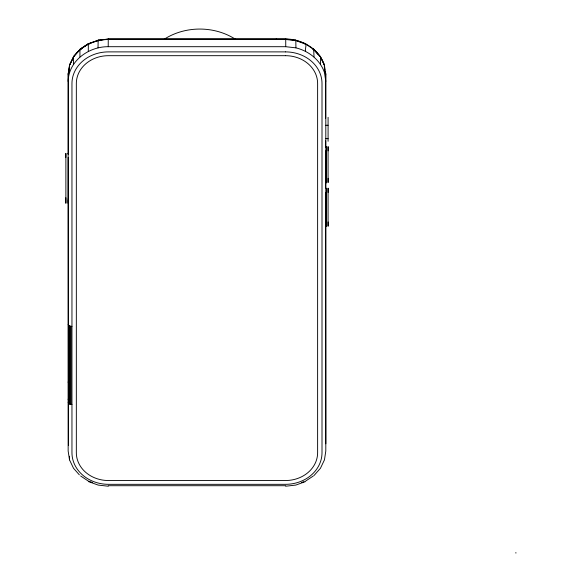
<?xml version="1.0" encoding="UTF-8"?>
<svg xmlns="http://www.w3.org/2000/svg" width="582" height="582" viewBox="0 0 582 582"><rect width="100%" height="100%" fill="white"/><g stroke="black" fill="none" stroke-linecap="round" stroke-linejoin="round"><path stroke-width="0.87" d="M68.159 198.957L68.152 203.511M68.159 199.24L68.159 157.329M68.159 154.194L68.159 153.161M325.804 192.366L325.804 226.391M325.811 150.796L325.811 182.632M325.811 146.999L325.811 146.468M326.567 188.204L326.567 226.529L326.567 225.831M326.567 181.904L326.567 182.799L326.567 182.057M326.567 180.893L326.567 146.628M68.152 202.34L68.152 200.186M325.804 81.393L324.465 72.568L324.334 64.886C318.921 48.815 302.182 39.089 285.704 38.965L108.252 38.965L108.223 46.698C88.842 46.495 68.552 60.877 68.152 81.393M98.06 40.253L108.296 39.096L98.162 40.114L98.023 47.855M79.356 474.854L73.528 468.277L69.498 459.845L68.152 451.021L68.152 74.176L69.622 64.886L73.638 56.483L80.301 49.048L88.551 43.563L89.257 43.919M68.152 74.176L69.622 64.886L73.972 56.192L80.731 49.026L88.857 43.628L98.314 40.231L98.525 40.594M68.661 73.252L68.931 71.506M69.331 68.88L69.593 67.134M81.291 49.208L80.301 49.048L79.938 49.681L79.938 56.898M68.152 382.265L68.283 381.77M68.152 399.441L68.283 398.954M295.438 40.594L295.802 40.114L295.932 47.855C308.686 51.02 320.187 59.859 324.465 72.568M314.018 475.516L320.435 468.277L324.465 459.845L325.804 451.021L325.804 74.176L324.334 64.886L319.991 56.192L313.654 49.048L312.665 49.208M88.551 43.563L80.032 49.266M73.972 56.192L69.498 65.344L69.498 72.568M304.706 43.919C307.674 42.37 304.393 50.583 305.666 51.347M305.666 481.067L313.327 475.974M301.607 482.522L304.044 481.649M305.405 481.627L295.802 485.075L285.704 486.225M108.23 39.096L285.733 39.096L285.74 46.698L295.932 47.855M108.223 46.698L285.74 46.698M325.804 125.254L328.088 125.254M325.804 138.654L328.088 138.654M108.223 485.715L285.74 485.715M515.543 552.871L516.125 552.9M68.152 324.53L69.265 325.876L71.957 326.429M68.152 402.606L69.265 403.952L71.957 404.505M295.896 40.253L285.733 39.096M108.252 486.225L98.162 485.075L88.551 481.627M319.46 56.061L320.318 56.483L324.465 65.344M295.641 40.231L305.601 43.737M305.666 44.13L295.932 40.638L285.74 39.474L108.223 39.474C94.757 39.729 81.393 45.767 73.528 56.92L73.528 64.136M92.349 482.522L88.297 481.067L80.636 475.974M305.106 43.628L314.018 49.681L320.435 56.92L320.435 64.136M98.314 40.231L88.362 43.737L88.297 51.347M313.654 49.048L314.018 56.898M313.225 49.026L317.757 54.141M325.804 74.176L325.673 73.688L325.673 118.19M325.804 443.804L325.673 226.252M324.501 68.007L324.763 69.753M325.032 71.506L325.294 73.252M68.421 445.565L68.283 202.514M68.159 153.473L68.159 154.07M328.088 117.338L328.088 141.288M328.088 150.891L328.088 146.715L328.088 182.421L328.088 178.281M328.088 192.482L328.088 188.241L328.088 226.129L328.088 221.931M325.673 140.888L325.673 147.246M325.673 181.759L325.673 188.117M276.246 38.965L276.246 39.474M70.968 326.364L70.968 404.439M70.058 326.175L70.058 404.25M69.498 456.237L69.498 459.845M69.265 325.876L69.265 403.952M68.661 325.483L68.661 403.559M68.283 73.688L68.283 153.524M65.875 157.46L65.875 153.473L65.875 203.162L65.875 197.691M164.168 39.249A59.844 51.827 0 0 1 235.281 39.154M285.493 51.885L108.47 51.885A36.513 31.624 0 0 0 71.957 83.51L71.957 452.709A36.513 31.624 0 0 0 108.47 484.326L285.493 484.326A36.513 31.624 0 0 0 322.006 452.709L322.006 83.51A36.513 31.624 0 0 0 285.493 51.885M285.493 55.683L108.47 55.683A32.126 27.827 0 0 0 76.337 83.51L76.337 452.709A32.126 27.827 0 0 0 108.47 480.528L285.493 480.528A32.126 27.827 0 0 0 317.619 452.709L317.619 83.51A32.126 27.827 0 0 0 285.493 55.683"/></g></svg>
